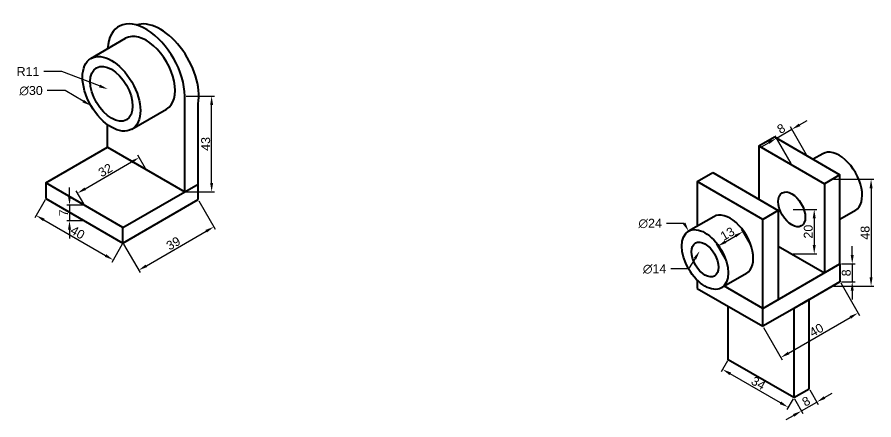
# Model space of a CAD drawing. Header units: millimetres. Extents: x 2913 to 4784, y 824 to 1617.
# Drawn here: x 3881.2 to 4265.9, y 1424.2 to 1605 of the extents above; entities that cross this region are included whole.
import ezdxf
from ezdxf import colors
from ezdxf.entities.mleader import LeaderData, LeaderLine
from ezdxf.math import Vec2, Vec3

# ---------------------------------------------------------------- set-up
doc = ezdxf.new("R2010")
doc.units = ezdxf.units.MM
doc.layers.add('Thick', color=7, linetype='Continuous', lineweight=40)
doc.styles.get("Standard").update_dxf_attribs({"font": 'arial.ttf'})
doc.dimstyles.new('ISO-25', dxfattribs={"dimtxt": 4, "dimasz": 4, "dimexe": 1.25, "dimexo": 0.625, "dimtad": 1, "dimtxsty": 'Standard', "dimcen": 2.5, "dimadec": 0, "dimazin": 0, "dimtfac": 1, "dimtmove": 0, "dimatfit": 3, "dimfxl": 1, "dimarcsym": 0})

# ---------------------------------------------------------------- blocks, each defined once
blk = doc.blocks.new('*D54')
at = {"color": 0, "lineweight": -2, "transparency": 16777216}
for p, q in [((4210.42, 1503.02), (4206.54, 1509.75)), ((4199.37, 1504.17), (4203.7, 1506.67)), ((4199.16, 1496.52), (4195.28, 1503.25))]:
    blk.add_line(p, q, dxfattribs=at)
at = {"color": 0, "transparency": 16777216}
for points in [[(4203.37, 1507.25), (4204.03, 1506.09), (4207.16, 1508.67)], [(4199.04, 1504.75), (4199.7, 1503.59), (4195.9, 1502.17)]]:
    blk.add_solid(points, dxfattribs=at)
at = {"layer": 'Defpoints', "color": 0, "transparency": 16777216}
for p in [(4207.16, 1508.67), (4210.74, 1502.48), (4199.48, 1495.98)]:
    blk.add_point(p, dxfattribs=at)
at = {"color": 0, "transparency": 16777216, "insert": (4200.2, 1507.73), "char_height": 4, "attachment_point": 5, "rotation": 30}
blk.add_mtext('13', dxfattribs=at)
blk = doc.blocks.new('*D55')
at = {"color": 0, "lineweight": -2, "transparency": 16777216}
for p, q in [((4229.71, 1518.68), (4240.41, 1518.68)), ((4239.16, 1514.68), (4239.16, 1502.68)), ((4229.71, 1498.68), (4240.41, 1498.68))]:
    blk.add_line(p, q, dxfattribs=at)
at = {"color": 0, "transparency": 16777216}
for points in [[(4238.5, 1514.68), (4239.83, 1514.68), (4239.16, 1518.68)], [(4238.5, 1502.68), (4239.83, 1502.68), (4239.16, 1498.68)]]:
    blk.add_solid(points, dxfattribs=at)
at = {"layer": 'Defpoints', "color": 0, "transparency": 16777216}
for p in [(4229.09, 1518.68), (4229.09, 1498.68), (4239.16, 1498.68)]:
    blk.add_point(p, dxfattribs=at)
at = {"color": 0, "transparency": 16777216, "insert": (4236.5, 1508.68), "char_height": 4, "attachment_point": 5, "rotation": 90}
blk.add_mtext('20', dxfattribs=at)
blk = doc.blocks.new('*D56')
at = {"color": 0, "lineweight": -2, "transparency": 16777216}
for p, q in [((4232.59, 1556.61), (4236.05, 1558.61)), ((4222.19, 1550.61), (4229.12, 1554.61)), ((4235.7, 1543.22), (4228.5, 1555.69)), ((4228.77, 1539.22), (4221.57, 1551.69)), ((4218.73, 1548.61), (4215.27, 1546.61))]:
    blk.add_line(p, q, dxfattribs=at)
at = {"color": 0, "transparency": 16777216}
for points in [[(4232.25, 1557.19), (4232.92, 1556.04), (4229.12, 1554.61)], [(4218.4, 1549.19), (4219.06, 1548.04), (4222.19, 1550.61)]]:
    blk.add_solid(points, dxfattribs=at)
at = {"layer": 'Defpoints', "color": 0, "transparency": 16777216}
for p in [(4229.12, 1554.61), (4236.01, 1542.68), (4229.09, 1538.68)]:
    blk.add_point(p, dxfattribs=at)
at = {"color": 0, "transparency": 16777216, "insert": (4224.33, 1554.92), "char_height": 4, "attachment_point": 5, "rotation": 30}
blk.add_mtext('8', dxfattribs=at)
blk = doc.blocks.new('*D57')
at = {"color": 0, "lineweight": -2, "transparency": 16777216}
for p, q in [((4247.9, 1532.18), (4265.95, 1532.18)), ((4264.7, 1528.18), (4264.7, 1488.18)), ((4247.9, 1484.18), (4265.95, 1484.18))]:
    blk.add_line(p, q, dxfattribs=at)
at = {"color": 0, "transparency": 16777216}
for points in [[(4264.03, 1528.18), (4265.37, 1528.18), (4264.7, 1532.18)], [(4264.03, 1488.18), (4265.37, 1488.18), (4264.7, 1484.18)]]:
    blk.add_solid(points, dxfattribs=at)
at = {"layer": 'Defpoints', "color": 0, "transparency": 16777216}
for p in [(4247.27, 1532.18), (4247.27, 1484.18), (4264.7, 1484.18)]:
    blk.add_point(p, dxfattribs=at)
at = {"color": 0, "transparency": 16777216, "insert": (4262.03, 1508.18), "char_height": 4, "attachment_point": 5, "rotation": 90}
blk.add_mtext('48', dxfattribs=at)
blk = doc.blocks.new('*D58')
at = {"color": 0, "lineweight": -2, "transparency": 16777216}
for p, q in [((4251.05, 1485.63), (4259.44, 1471.1)), ((4227.64, 1454.18), (4255.35, 1470.18)), ((4216.41, 1465.63), (4224.8, 1451.1))]:
    blk.add_line(p, q, dxfattribs=at)
at = {"color": 0, "transparency": 16777216}
for points in [[(4255.02, 1470.76), (4255.69, 1469.6), (4258.82, 1472.18)], [(4227.31, 1454.76), (4227.97, 1453.6), (4224.18, 1452.18)]]:
    blk.add_solid(points, dxfattribs=at)
at = {"layer": 'Defpoints', "color": 0, "transparency": 16777216}
for p in [(4250.74, 1486.18), (4258.82, 1472.18), (4216.1, 1466.18)]:
    blk.add_point(p, dxfattribs=at)
at = {"color": 0, "transparency": 16777216, "insert": (4240.16, 1464.49), "char_height": 4, "attachment_point": 5, "rotation": 30}
blk.add_mtext('40', dxfattribs=at)
blk = doc.blocks.new('*D59')
at = {"color": 0, "lineweight": -2, "transparency": 16777216}
for p, q in [((4200.2, 1450.63), (4197.38, 1445.77)), ((4223.99, 1431.85), (4201.47, 1444.85)), ((4229.64, 1433.63), (4226.83, 1428.77))]:
    blk.add_line(p, q, dxfattribs=at)
at = {"color": 0, "transparency": 16777216}
for points in [[(4201.81, 1445.43), (4201.14, 1444.27), (4198.01, 1446.85)], [(4224.32, 1432.43), (4223.66, 1431.27), (4227.45, 1429.85)]]:
    blk.add_solid(points, dxfattribs=at)
at = {"layer": 'Defpoints', "color": 0, "transparency": 16777216}
for p in [(4200.51, 1451.18), (4198.01, 1446.85), (4229.95, 1434.18)]:
    blk.add_point(p, dxfattribs=at)
at = {"color": 0, "transparency": 16777216, "insert": (4214.07, 1440.66), "char_height": 4, "attachment_point": 5, "rotation": 330}
blk.add_mtext('34', dxfattribs=at)
blk = doc.blocks.new('*D60')
at = {"color": 0, "lineweight": -2, "transparency": 16777216}
for p, q in [((4237.19, 1437.63), (4240.96, 1431.11)), ((4243.8, 1434.19), (4247.27, 1436.19)), ((4230.26, 1433.63), (4234.03, 1427.11)), ((4233.41, 1428.19), (4240.34, 1432.19)), ((4229.94, 1426.19), (4226.48, 1424.19))]:
    blk.add_line(p, q, dxfattribs=at)
at = {"color": 0, "transparency": 16777216}
for points in [[(4243.47, 1434.77), (4244.13, 1433.61), (4240.34, 1432.19)], [(4229.61, 1426.77), (4230.28, 1425.61), (4233.41, 1428.19)]]:
    blk.add_solid(points, dxfattribs=at)
at = {"layer": 'Defpoints', "color": 0, "transparency": 16777216}
for p in [(4236.88, 1438.18), (4229.95, 1434.18), (4240.34, 1432.19)]:
    blk.add_point(p, dxfattribs=at)
at = {"color": 0, "transparency": 16777216, "insert": (4235.54, 1432.5), "char_height": 4, "attachment_point": 5, "rotation": 30}
blk.add_mtext('8', dxfattribs=at)
blk = doc.blocks.new('*D61')
at = {"color": 0, "lineweight": -2, "transparency": 16777216}
for p, q in [((4256.23, 1498.18), (4256.23, 1502.18)), ((4251.36, 1494.18), (4257.48, 1494.18)), ((4256.23, 1494.18), (4256.23, 1486.18)), ((4251.36, 1486.18), (4257.48, 1486.18)), ((4256.23, 1482.18), (4256.23, 1478.18))]:
    blk.add_line(p, q, dxfattribs=at)
at = {"color": 0, "transparency": 16777216}
for points in [[(4255.56, 1498.18), (4256.9, 1498.18), (4256.23, 1494.18)], [(4255.56, 1482.18), (4256.9, 1482.18), (4256.23, 1486.18)]]:
    blk.add_solid(points, dxfattribs=at)
at = {"layer": 'Defpoints', "color": 0, "transparency": 16777216}
for p in [(4250.74, 1494.18), (4250.74, 1486.18), (4256.23, 1486.18)]:
    blk.add_point(p, dxfattribs=at)
at = {"color": 0, "transparency": 16777216, "insert": (4253.56, 1490.18), "char_height": 4, "attachment_point": 5, "rotation": 90}
blk.add_mtext('8', dxfattribs=at)
blk = doc.blocks.new('*D89')
at = {"color": 0, "lineweight": -2, "transparency": 16777216}
for p, q in [((3962.83, 1522.52), (3970.19, 1509.77)), ((3939.25, 1493.35), (3966.1, 1508.85)), ((3929.05, 1503.02), (3936.41, 1490.27))]:
    blk.add_line(p, q, dxfattribs=at)
at = {"color": 0, "transparency": 16777216}
for points in [[(3965.77, 1509.43), (3966.43, 1508.28), (3969.56, 1510.85)], [(3938.92, 1493.93), (3939.59, 1492.78), (3935.79, 1491.35)]]:
    blk.add_solid(points, dxfattribs=at)
at = {"layer": 'Defpoints', "color": 0, "transparency": 16777216}
for p in [(3962.52, 1523.06), (3969.56, 1510.85), (3928.74, 1503.56)]:
    blk.add_point(p, dxfattribs=at)
at = {"color": 0, "transparency": 16777216, "insert": (3951.34, 1503.42), "char_height": 4, "attachment_point": 5, "rotation": 30}
blk.add_mtext('39', dxfattribs=at)
blk = doc.blocks.new('*D90')
at = {"color": 0, "lineweight": -2, "transparency": 16777216}
for p, q in [((3893.79, 1523.02), (3889.09, 1514.88)), ((3893.18, 1513.97), (3920.89, 1497.97)), ((3928.43, 1503.02), (3923.73, 1494.88))]:
    blk.add_line(p, q, dxfattribs=at)
at = {"color": 0, "transparency": 16777216}
for points in [[(3893.51, 1514.54), (3892.85, 1513.39), (3889.72, 1515.97)], [(3921.23, 1498.54), (3920.56, 1497.39), (3924.36, 1495.97)]]:
    blk.add_solid(points, dxfattribs=at)
at = {"layer": 'Defpoints', "color": 0, "transparency": 16777216}
for p in [(3894.1, 1523.56), (3928.74, 1503.56), (3924.36, 1495.97)]:
    blk.add_point(p, dxfattribs=at)
at = {"color": 0, "transparency": 16777216, "insert": (3908.37, 1508.28), "char_height": 4, "attachment_point": 5, "rotation": 330}
blk.add_mtext('40', dxfattribs=at)
blk = doc.blocks.new('*D91')
at = {"color": 0, "lineweight": -2, "transparency": 16777216}
for p, q in [((3904.73, 1524.56), (3904.73, 1528.56)), ((3910.8, 1520.56), (3903.48, 1520.56)), ((3904.73, 1520.56), (3904.73, 1513.56)), ((3910.8, 1513.56), (3903.48, 1513.56)), ((3904.73, 1509.56), (3904.73, 1505.56))]:
    blk.add_line(p, q, dxfattribs=at)
at = {"color": 0, "transparency": 16777216}
for points in [[(3904.06, 1524.56), (3905.39, 1524.56), (3904.73, 1520.56)], [(3904.06, 1509.56), (3905.39, 1509.56), (3904.73, 1513.56)]]:
    blk.add_solid(points, dxfattribs=at)
at = {"layer": 'Defpoints', "color": 0, "transparency": 16777216}
for p in [(3911.42, 1520.56), (3904.73, 1513.56), (3911.42, 1513.56)]:
    blk.add_point(p, dxfattribs=at)
at = {"color": 0, "transparency": 16777216, "insert": (3902.1, 1517.06), "char_height": 4, "attachment_point": 5, "rotation": 90}
blk.add_mtext('7', dxfattribs=at)
blk = doc.blocks.new('*D92')
at = {"color": 0, "lineweight": -2, "transparency": 16777216}
for p, q in [((3938.82, 1537.1), (3935.4, 1543.03)), ((3911.78, 1527.95), (3932.56, 1539.95)), ((3911.11, 1521.1), (3907.69, 1527.03))]:
    blk.add_line(p, q, dxfattribs=at)
at = {"color": 0, "transparency": 16777216}
for points in [[(3932.23, 1540.52), (3932.89, 1539.37), (3936.02, 1541.95)], [(3911.44, 1528.52), (3912.11, 1527.37), (3908.31, 1525.95)]]:
    blk.add_solid(points, dxfattribs=at)
at = {"layer": 'Defpoints', "color": 0, "transparency": 16777216}
for p in [(3936.02, 1541.95), (3939.13, 1536.56), (3911.42, 1520.56)]:
    blk.add_point(p, dxfattribs=at)
at = {"color": 0, "transparency": 16777216, "insert": (3920.83, 1536.26), "char_height": 4, "attachment_point": 5, "rotation": 30}
blk.add_mtext('32', dxfattribs=at)
blk = doc.blocks.new('*D93')
at = {"color": 0, "lineweight": -2, "transparency": 16777216}
for p, q in [((3957.08, 1569.56), (3969.8, 1569.56)), ((3968.55, 1530.56), (3968.55, 1565.56)), ((3957.08, 1526.56), (3969.8, 1526.56))]:
    blk.add_line(p, q, dxfattribs=at)
at = {"color": 0, "transparency": 16777216}
for points in [[(3967.89, 1565.56), (3969.22, 1565.56), (3968.55, 1569.56)], [(3967.89, 1530.56), (3969.22, 1530.56), (3968.55, 1526.56)]]:
    blk.add_solid(points, dxfattribs=at)
at = {"layer": 'Defpoints', "color": 0, "transparency": 16777216}
for p in [(3956.46, 1569.56), (3968.55, 1569.56), (3956.46, 1526.56)]:
    blk.add_point(p, dxfattribs=at)
at = {"color": 0, "transparency": 16777216, "insert": (3965.89, 1548.06), "char_height": 4, "attachment_point": 5, "rotation": 90}
blk.add_mtext('43', dxfattribs=at)

msp = doc.modelspace()

# ---------------------------------------------------------------- linework, layer by layer
at = {"layer": 'Thick'}
for p, q in [((3914.361, 1586.469), (3929.949, 1595.469)), ((3956.455, 1526.559), (3956.455, 1569.559)), ((3962.517, 1523.059), (3962.517, 1566.059)), ((3932.732, 1554.649), (3948.32, 1563.649)), ((3921.814, 1546.559), (3921.814, 1556.693)), ((4214.364, 1547.176), (4221.292, 1551.176)), ((4221.292, 1551.176), (4250.737, 1534.176)), ((4214.364, 1547.176), (4243.809, 1530.176)), ((4214.364, 1547.176), (4214.364, 1523.176)), ((3894.101, 1530.559), (3921.814, 1546.559)), ((3921.814, 1546.559), (3956.455, 1526.559)), ((4242.968, 1543.661), (4238.638, 1541.161)), ((4186.651, 1531.176), (4193.579, 1535.176)), ((4193.579, 1535.176), (4223.024, 1518.176)), ((4250.737, 1534.176), (4243.809, 1530.176)), ((4250.737, 1494.176), (4250.737, 1534.176)), ((3928.742, 1510.559), (3894.101, 1530.559)), ((3894.101, 1530.559), (3894.101, 1523.559)), ((3956.455, 1526.559), (3962.517, 1530.059)), ((4216.096, 1514.176), (4186.651, 1531.176)), ((4186.651, 1531.176), (4186.651, 1511.146)), ((4243.809, 1530.176), (4243.809, 1490.176)), ((3928.742, 1510.559), (3956.455, 1526.559)), ((3894.101, 1523.559), (3928.742, 1503.559)), ((3928.742, 1503.559), (3962.517, 1523.059)), ((4223.024, 1518.176), (4216.096, 1514.176)), ((4223.024, 1518.176), (4223.024, 1478.176)), ((4257.665, 1518.205), (4250.737, 1514.205)), ((4194.025, 1515.404), (4182.767, 1508.904)), ((4216.096, 1474.176), (4216.096, 1514.176)), ((3928.742, 1503.559), (3928.742, 1510.559)), ((4223.024, 1502.176), (4243.809, 1490.176)), ((4216.096, 1474.176), (4250.737, 1494.176)), ((4250.737, 1494.176), (4250.737, 1486.176)), ((4208.722, 1489.948), (4197.464, 1483.448)), ((4186.651, 1486.862), (4186.651, 1483.176)), ((4250.737, 1486.176), (4233.417, 1476.176)), ((4186.651, 1483.176), (4216.096, 1466.176)), ((4216.096, 1474.176), (4198.556, 1484.302)), ((4236.881, 1478.176), (4229.952, 1474.176)), ((4236.881, 1438.176), (4236.881, 1478.176)), ((4200.508, 1451.176), (4200.508, 1475.176)), ((4233.417, 1476.176), (4216.096, 1466.176)), ((4216.096, 1466.176), (4216.096, 1474.176)), ((4229.952, 1474.176), (4229.952, 1434.176)), ((4229.952, 1434.176), (4200.508, 1451.176)), ((4229.952, 1434.176), (4236.881, 1438.176))]:
    msp.add_line(p, q, dxfattribs=at)
for centre, major_axis, start_param, end_param in [((3939.135, 1579.559), (12.247, -21.213), 0.7853982, 3.8643269), ((3945.491, 1579.559), (12.247, -21.213), 0.6008635, 3.0264561), ((3939.135, 1579.559), (9.186, -15.91), 6.2831853, 9.424778), ((4250.317, 1530.933), (7.348, -12.728), 6.2831853, 9.424778), ((4201.374, 1502.676), (7.348, -12.728), 6.2831853, 9.424778)]:
    msp.add_ellipse(centre, major_axis=major_axis, ratio=0.5773503, start_param=start_param, end_param=end_param, dxfattribs=at)
for centre, major_axis in [((3923.546, 1570.559), (9.186, -15.91)), ((3923.546, 1570.559), (6.736, -11.667)), ((4229.086, 1518.676), (4.287, -7.425)), ((4190.115, 1496.176), (7.348, -12.728)), ((4190.115, 1496.176), (4.287, -7.425))]:
    msp.add_ellipse(centre, major_axis=major_axis, ratio=0.5773503, dxfattribs=at)

# ---------------------------------------------------------------- dimensions: what is measured, and where the dimension line sits
for base, p1, p2, picture, middle in [((3968.554, 1569.559), (3956.455, 1526.559), (3956.455, 1569.559), '*D93', (3965.885, 1548.059)), ((4264.7, 1484.176), (4247.273, 1532.176), (4247.273, 1484.176), '*D57', (4262.033, 1508.176)), ((3904.726, 1513.559), (3911.422, 1520.559), (3911.422, 1513.559), '*D91', (3902.101, 1517.059)), ((4239.165, 1498.676), (4229.086, 1518.676), (4229.086, 1498.676), '*D55', (4236.497, 1508.676)), ((4256.231, 1486.176), (4250.737, 1494.176), (4250.737, 1486.176), '*D61', (4253.564, 1490.176))]:
    dim = msp.add_linear_dim(base=base, p1=p1, p2=p2, angle=90, dimstyle='ISO-25')
    dim.commit()
    dim.dimension.update_dxf_attribs({"geometry": picture, "text_midpoint": middle})
for p1, p2, distance, picture, middle in [((4229.086, 1538.676), (4236.015, 1542.676), 13.783, '*D56', (4224.325, 1554.922)), ((3911.422, 1520.559), (3939.135, 1536.559), 6.22, '*D92', (3920.834, 1536.257)), ((3894.101, 1523.559), (3928.742, 1503.559), -8.769, '*D90', (3908.371, 1508.275)), ((3928.742, 1503.559), (3962.517, 1523.059), -14.093, '*D89', (3951.342, 1503.416)), ((4199.477, 1495.98), (4210.736, 1502.48), 7.146, '*D54', (4200.199, 1507.729)), ((4216.096, 1466.176), (4250.737, 1486.176), -16.161, '*D58', (4240.164, 1464.49)), ((4229.952, 1434.176), (4200.508, 1451.176), 4.997, '*D59', (4214.066, 1440.66)), ((4229.952, 1434.176), (4236.881, 1438.176), -6.912, '*D60', (4235.539, 1432.499))]:
    dim = msp.add_aligned_dim(p1=p1, p2=p2, distance=distance, dimstyle='ISO-25')
    dim.commit()
    dim.dimension.update_dxf_attribs({"geometry": picture, "text_midpoint": middle})

# ---------------------------------------------------------------- leaders
ml = msp.add_multileader_mtext('Standard')
ml.set_content('\\A1;R11', color=256)
ml.set_leader_properties()
ml.build(insert=Vec2(0, 0))
ctx = ml.context
ctx.base_point, ctx.plane_origin = Vec3(3880.44, 1580.575), Vec3(3921.941, 1572.643)
ctx.text_align_type = 2
notes = []
notes.append((ctx, [(0, (1, 1, 0), (3901.226, 1580.575), (-1, 0), 8, [(0, [(3921.941, 1572.643)], 0, [])])]))
ctx.mtext.insert, ctx.mtext.alignment, ctx.mtext.flow_direction = Vec3(3891.226, 1582.575), 3, 5
ml = msp.add_multileader_mtext('Standard')
ml.set_content('\\A1;{\\C256;∅30}', color=256)
ml.set_leader_properties()
ml.build(insert=Vec2(0, 0))
ctx = ml.context
ctx.base_point, ctx.plane_origin = Vec3(3880.657, 1571.974), Vec3(3914.361, 1565.256)
ctx.text_align_type = 2
notes.append((ctx, [(0, (1, 1, 0), (3902.725, 1571.974), (-1, 0), 8, [(0, [(3914.361, 1565.256)], 0, [])])]))
ctx.mtext.insert, ctx.mtext.alignment, ctx.mtext.flow_direction = Vec3(3892.725, 1574.054), 3, 5
ml = msp.add_multileader_mtext('Standard')
ml.set_content('\\A1;{\\C256;∅24}', color=256)
ml.set_leader_properties()
ml.build(insert=Vec2(0, 0))
ctx = ml.context
ctx.base_point, ctx.plane_origin = Vec3(4158.697, 1512.375), Vec3(4182.767, 1508.904)
ctx.text_align_type = 2
notes.append((ctx, [(0, (1, 1, 0), (4180.763, 1512.375), (-1, 0), 8, [(0, [(4182.767, 1508.904)], 0, [])])]))
ctx.mtext.insert, ctx.mtext.alignment, ctx.mtext.flow_direction = Vec3(4170.763, 1514.455), 3, 5
ml = msp.add_multileader_mtext('Standard')
ml.set_content('\\A1;{\\C256;∅14}', color=256)
ml.set_leader_properties()
ml.build(insert=Vec2(0, 0))
ctx = ml.context
ctx.base_point, ctx.plane_origin = Vec3(4160.688, 1491.956), Vec3(4187.744, 1500.022)
ctx.text_align_type = 2
notes.append((ctx, [(0, (1, 1, 0), (4182.754, 1491.956), (-1, 0), 8, [(0, [(4187.744, 1500.022)], 0, [])])]))
ctx.mtext.insert, ctx.mtext.alignment, ctx.mtext.flow_direction = Vec3(4172.754, 1494.036), 3, 5
for ctx, leaders in notes:
    for number, flags, end, landing, length, lines in leaders:
        leader = LeaderData()
        leader.index, (leader.has_last_leader_line, leader.has_dogleg_vector, leader.attachment_direction) = number, flags
        leader.last_leader_point, leader.dogleg_vector, leader.dogleg_length = Vec3(end), Vec3(landing), length
        for number, points, colour, breaks in lines:
            line = LeaderLine()
            line.index, line.vertices, line.color, line.breaks = number, Vec3.list(points), colors.encode_raw_color(colour), breaks
            leader.lines.append(line)
        ctx.leaders.append(leader)

doc.saveas('drawing.dxf')
